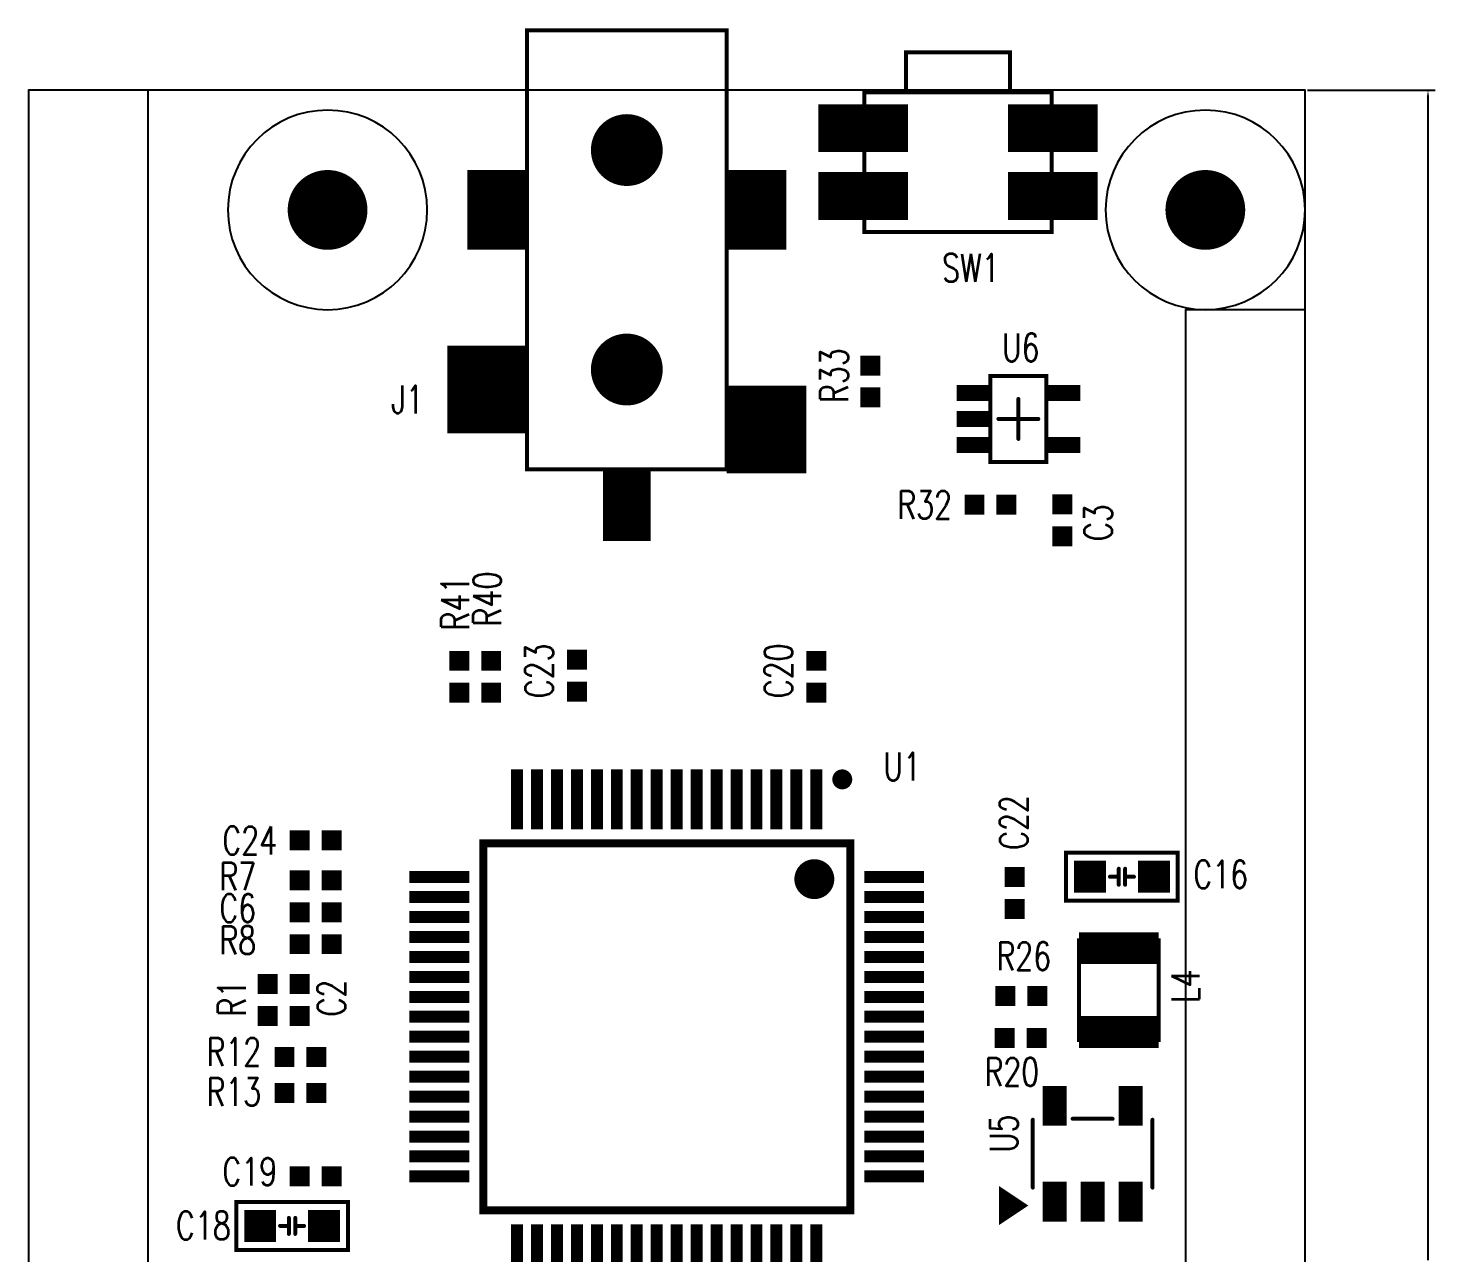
# Model space of a CAD drawing. Extents: x 48.1 to 83.6, y -2.8 to 60.6.
# Drawn here: x 48.09 to 83.61, y 29.87 to 60.55 of the extents above; entities that cross this region are included whole.
import ezdxf
from ezdxf.enums import TextEntityAlignment as Align

# ---------------------------------------------------------------- set-up
doc = ezdxf.new("R2010")
doc.units = 0
doc.header["$MEASUREMENT"] = 0
doc.linetypes.add('KEEPOUT_10000000$0', pattern=[2, 1, 1])
doc.layers.get('0').update_dxf_attribs({"linetype": 'CONTINUOUS'})
doc.layers.get('Defpoints').update_dxf_attribs({"linetype": 'CONTINUOUS'})
doc.layers.add('AM_5', color=92, linetype='CONTINUOUS', lineweight=15)
for name, color, linetype in [('DRIL_NPLTE_THRU_02', 2, 'CONTINUOUS'), ('DRIL_PLTE_THRU_02', 2, 'CONTINUOUS'), ('DRIL_SYMBOL', 254, 'CONTINUOUS'), ('KEEPOUT_00', 222, 'CONTINUOUS'), ('PADS_BOT', 34, 'CONTINUOUS'), ('PADS_INNER', 34, 'CONTINUOUS'), ('PART_BOT_2DLINE_00', 16, 'CONTINUOUS'), ('PART_NAME_02', 250, 'CONTINUOUS'), ('TAG_00', 250, 'CONTINUOUS'), ('TAG_01', 250, 'CONTINUOUS')]:
    doc.layers.add(name, color=color, linetype=linetype)
doc.styles.add('W0$1', font='simplex', dxfattribs={"width": 0.75})
doc.dimstyles.new('Standard$0', dxfattribs={"dimtxt": 0.18, "dimasz": 0.18, "dimexe": 0.18, "dimexo": 0.0625, "dimgap": 0.09, "dimtad": 0, "dimtih": 1, "dimtoh": 1, "dimdec": 4, "dimzin": 0, "dimdsep": 46, "dimtxsty": 'Standard', "dimcen": 0.09, "dimadec": 0, "dimazin": 0, "dimtfac": 1, "dimtdec": 4, "dimtofl": 0, "dimtmove": 0, "dimatfit": 3, "dimfxl": 1, "dimtolj": 1, "dimtzin": 0, "dimarcsym": 0})

# ---------------------------------------------------------------- blocks, each defined once
blk = doc.blocks.new('KEEPOUT_28')
at = {"layer": 'KEEPOUT_00', "linetype": 'KEEPOUT_10000000$0'}
blk.add_lwpolyline([(0, 5), (0, 59), (3, 59), (3, 5)], close=True, dxfattribs=at)
blk = doc.blocks.new('KEEPOUT_30')
at = {"layer": 'KEEPOUT_00', "linetype": 'KEEPOUT_10000000$0'}
blk.add_lwpolyline([(0, 5), (0, 32.5), (3, 32.5), (3, 5)], close=True, dxfattribs=at)
blk = doc.blocks.new('DRIL_HOLE_0')
blk.add_lwpolyline([(0, 0, 1), (0, 0, 1)], format="xyb", close=True)
blk = doc.blocks.new('PAD_0')
blk.add_lwpolyline([(0, 0, 1), (0, 0, 1)], format="xyb", close=True)
blk = doc.blocks.new('PAD_1')
at = {"const_width": 0.5}
blk.add_lwpolyline([(-0.25, 0), (0.25, 0)], dxfattribs=at)
blk = doc.blocks.new('STK_BOT_296')
at = {"layer": 'DRIL_NPLTE_THRU_02'}
blk.add_blockref('DRIL_HOLE_0', (0, 0), dxfattribs=at)
at = {"layer": 'PADS_BOT'}
blk.add_blockref('PAD_1', (0, 0), dxfattribs=at)
at = {"layer": 'PADS_INNER'}
blk.add_blockref('PAD_0', (0, 0), dxfattribs=at)
blk = doc.blocks.new('SYM_BOT_4')
for p in [(-0.4, 0), (0.4, 0)]:
    blk.add_blockref('STK_BOT_296', p)
blk = doc.blocks.new('PART_BOT_2')
blk.add_blockref('SYM_BOT_4', (0, 0))
at = {"layer": 'PART_NAME_02', "style": 'W0$1', "width": 0.75}
blk.add_text('C19', height=0.7, rotation=180, dxfattribs=at).set_placement((1.65, -0.12), align=Align.MIDDLE_CENTER)
blk = doc.blocks.new('PART_BOT_3')
blk.add_blockref('SYM_BOT_4', (0, 0))
at = {"layer": 'PART_NAME_02', "style": 'W0$1', "width": 0.75}
blk.add_text('C2', height=0.7, dxfattribs=at).set_placement((0.05, -0.8), align=Align.MIDDLE_CENTER)
blk = doc.blocks.new('PART_BOT_4')
blk.add_blockref('SYM_BOT_4', (0, 0))
at = {"layer": 'PART_NAME_02', "style": 'W0$1', "width": 0.75}
blk.add_text('C20', height=0.7, dxfattribs=at).set_placement((0.15, 0.95), align=Align.MIDDLE_CENTER)
blk = doc.blocks.new('PART_BOT_6')
blk.add_blockref('SYM_BOT_4', (0, 0))
at = {"layer": 'PART_NAME_02', "style": 'W0$1', "width": 0.75}
blk.add_text('C22', height=0.7, rotation=180, dxfattribs=at).set_placement((-1.77, -0.02), align=Align.MIDDLE_CENTER)
blk = doc.blocks.new('PART_BOT_7')
blk.add_blockref('SYM_BOT_4', (0, 0))
at = {"layer": 'PART_NAME_02', "style": 'W0$1', "width": 0.75}
blk.add_text('C23', height=0.7, dxfattribs=at).set_placement((0.12, 0.95), align=Align.MIDDLE_CENTER)
blk = doc.blocks.new('PART_BOT_8')
blk.add_blockref('SYM_BOT_4', (0, 0))
at = {"layer": 'PART_NAME_02', "style": 'W0$1', "width": 0.75}
blk.add_text('C24', height=0.7, rotation=180, dxfattribs=at).set_placement((1.65, 0), align=Align.MIDDLE_CENTER)
blk = doc.blocks.new('PART_BOT_9')
blk.add_blockref('SYM_BOT_4', (0, 0))
at = {"layer": 'PART_NAME_02', "style": 'W0$1', "width": 0.75}
blk.add_text('C3', height=0.7, rotation=180, dxfattribs=at).set_placement((0.06, 0.9), align=Align.MIDDLE_CENTER)
blk = doc.blocks.new('PART_BOT_12')
blk.add_blockref('SYM_BOT_4', (0, 0))
at = {"layer": 'PART_NAME_02', "style": 'W0$1', "width": 0.75}
blk.add_text('C6', height=0.7, rotation=180, dxfattribs=at).set_placement((1.95, -0.1), align=Align.MIDDLE_CENTER)
blk = doc.blocks.new('SMOOTH_0$1')
at = {"const_width": 0.05}
blk.add_lwpolyline([(-0.025, 0, 1), (0.025, 0, 1)], format="xyb", close=True, dxfattribs=at)
blk = doc.blocks.new('PART_BODY_BOT_4')
at = {"layer": 'PART_BOT_2DLINE_00', "const_width": 0.1}
blk.add_lwpolyline([(-1.4, 0.6), (1.4, 0.6), (1.4, -0.6), (-1.4, -0.6)], close=True, dxfattribs=at)
for points in [[(-0.3, 0), (-0.08, 0)], [(-0.08, 0.2), (-0.08, -0.2)], [(0.08, 0.2), (0.08, -0.2)], [(0.08, 0), (0.3, 0)]]:
    blk.add_lwpolyline(points, dxfattribs=at)
at = {"layer": 'PART_BOT_2DLINE_00'}
for p in [(-1.4, 0.6), (1.4, 0.6), (-0.3, 0), (-0.08, 0.2), (-0.08, 0), (0.08, 0.2), (0.08, 0), (0.3, 0), (-0.08, -0.2), (0.08, -0.2), (-1.4, -0.6), (1.4, -0.6)]:
    blk.add_blockref('SMOOTH_0$1', p, dxfattribs=at)
blk = doc.blocks.new('PAD_2')
at = {"const_width": 0.8}
blk.add_lwpolyline([(-0.4, 0), (0.4, 0)], dxfattribs=at)
blk = doc.blocks.new('STK_BOT_297')
at = {"layer": 'DRIL_NPLTE_THRU_02'}
blk.add_blockref('DRIL_HOLE_0', (0, 0), dxfattribs=at)
at = {"layer": 'PADS_BOT'}
blk.add_blockref('PAD_2', (0, 0), dxfattribs=at)
at = {"layer": 'PADS_INNER'}
blk.add_blockref('PAD_0', (0, 0), dxfattribs=at)
blk = doc.blocks.new('SYM_BOT_5')
for name, p in [('STK_BOT_297', (-0.8, 0)), ('PART_BODY_BOT_4', (0, 0)), ('STK_BOT_297', (0.8, 0))]:
    blk.add_blockref(name, p)
blk = doc.blocks.new('PART_BOT_16')
blk.add_blockref('SYM_BOT_5', (0, 0))
at = {"layer": 'PART_NAME_02', "style": 'W0$1', "width": 0.75}
blk.add_text('C16', height=0.7, dxfattribs=at).set_placement((1.79, -0.29))
blk = doc.blocks.new('PART_BOT_17')
blk.add_blockref('SYM_BOT_5', (0, 0))
at = {"layer": 'PART_NAME_02', "style": 'W0$1', "width": 0.75}
blk.add_text('C18', height=0.7, rotation=180, dxfattribs=at).set_placement((2.91, 0.34))
blk = doc.blocks.new('PART_BODY_BOT_5')
at = {"layer": 'PART_BOT_2DLINE_00', "const_width": 0.1}
for points in [[(-1.5, 0.85), (-1.5, -0.85)], [(-0.5, 0.875), (0.5, 0.875)], [(1.5, 0.85), (1.5, -0.85)], [(-2.3, -1), (-2.15, -1)], [(-2.3, -1.1), (-2, -1.1)], [(-2.3, -1.2), (-1.85, -1.2)], [(-2.3, -1.3), (-1.7, -1.3)], [(-2.3, -1.4), (-1.85, -1.4)], [(-2.3, -1.5), (-2, -1.5)], [(-2.3, -1.6), (-2.15, -1.6)]]:
    blk.add_lwpolyline(points, dxfattribs=at)
blk.add_lwpolyline([(-2.3, -0.9), (-1.7, -1.3), (-2.3, -1.7)], close=True, dxfattribs=at)
at = {"layer": 'PART_BOT_2DLINE_00'}
for p in [(-1.5, 0.85), (-0.5, 0.875), (0.5, 0.875), (1.5, 0.85), (-2.3, -0.9), (-2.3, -1), (-2.3, -1.1), (-2.15, -1), (-2, -1.1), (-1.5, -0.85), (1.5, -0.85), (-2.3, -1.2), (-2.3, -1.3), (-2.3, -1.4), (-1.85, -1.2), (-1.85, -1.4), (-1.7, -1.3), (-1.7, -1.3), (-2.3, -1.5), (-2.3, -1.6), (-2.3, -1.7), (-2.15, -1.6), (-2, -1.5)]:
    blk.add_blockref('SMOOTH_0$1', p, dxfattribs=at)
blk = doc.blocks.new('PAD_3')
at = {"const_width": 0.6}
blk.add_lwpolyline([(-0.5, 0), (0.5, 0)], dxfattribs=at)
blk = doc.blocks.new('STK_BOT_359')
at = {"layer": 'DRIL_NPLTE_THRU_02'}
blk.add_blockref('DRIL_HOLE_0', (0, 0), dxfattribs=at)
at = {"layer": 'PADS_BOT', "rotation": 90}
blk.add_blockref('PAD_3', (0, 0), dxfattribs=at)
at = {"layer": 'PADS_INNER'}
blk.add_blockref('PAD_0', (0, 0), dxfattribs=at)
blk = doc.blocks.new('SYM_BOT_6')
for name, p in [('STK_BOT_359', (-0.95, 1.2)), ('STK_BOT_359', (0.95, 1.2)), ('PART_BODY_BOT_5', (0, 0)), ('STK_BOT_359', (-0.95, -1.2)), ('STK_BOT_359', (0, -1.2)), ('STK_BOT_359', (0.95, -1.2))]:
    blk.add_blockref(name, p)
blk = doc.blocks.new('PART_BOT_19')
blk.add_blockref('SYM_BOT_6', (0, 0))
at = {"layer": 'PART_NAME_02', "style": 'W0$1', "width": 0.75}
blk.add_text('U5', height=0.7, rotation=90, dxfattribs=at).set_placement((-2.226, 0.508), align=Align.MIDDLE_CENTER)
blk = doc.blocks.new('STK_BOT_302')
at = {"layer": 'DRIL_NPLTE_THRU_02'}
blk.add_blockref('DRIL_HOLE_0', (0, 0), dxfattribs=at)
at = {"layer": 'PADS_BOT'}
blk.add_blockref('PAD_1', (0, 0), dxfattribs=at)
at = {"layer": 'PADS_INNER'}
blk.add_blockref('PAD_0', (0, 0), dxfattribs=at)
blk = doc.blocks.new('SYM_BOT_8')
for p in [(-0.4, 0), (0.4, 0)]:
    blk.add_blockref('STK_BOT_302', p)
blk = doc.blocks.new('PART_BOT_23')
blk.add_blockref('SYM_BOT_8', (0, 0))
at = {"layer": 'PART_NAME_02', "style": 'W0$1', "width": 0.75}
blk.add_text('R1', height=0.7, dxfattribs=at).set_placement((0.05, 0.9), align=Align.MIDDLE_CENTER)
blk = doc.blocks.new('PART_BOT_26')
blk.add_blockref('SYM_BOT_8', (0, 0))
at = {"layer": 'PART_NAME_02', "style": 'W0$1', "width": 0.75}
blk.add_text('R12', height=0.7, rotation=180, dxfattribs=at).set_placement((1.67, -0.13), align=Align.MIDDLE_CENTER)
blk = doc.blocks.new('PART_BOT_27')
blk.add_blockref('SYM_BOT_8', (0, 0))
at = {"layer": 'PART_NAME_02', "style": 'W0$1', "width": 0.75}
blk.add_text('R13', height=0.7, rotation=180, dxfattribs=at).set_placement((1.67, -0.03), align=Align.MIDDLE_CENTER)
blk = doc.blocks.new('PART_BOT_39')
blk.add_blockref('SYM_BOT_8', (0, 0))
at = {"layer": 'PART_NAME_02', "style": 'W0$1', "width": 0.75}
blk.add_text('R7', height=0.7, rotation=180, dxfattribs=at).set_placement((1.95, -0.1), align=Align.MIDDLE_CENTER)
blk = doc.blocks.new('PART_BOT_40')
blk.add_blockref('SYM_BOT_8', (0, 0))
at = {"layer": 'PART_NAME_02', "style": 'W0$1', "width": 0.75}
blk.add_text('R8', height=0.7, rotation=180, dxfattribs=at).set_placement((1.95, -0.1), align=Align.MIDDLE_CENTER)
blk = doc.blocks.new('SMOOTH_0$2')
at = {"const_width": 0.1}
blk.add_lwpolyline([(-0.05, 0, 1), (0.05, 0, 1)], format="xyb", close=True, dxfattribs=at)
blk = doc.blocks.new('PART_BODY_BOT_8')
at = {"layer": 'PART_BOT_2DLINE_00'}
for points, const_width in [([(-6.325, 4.4, 1), (-6.075, 4.4, 1)], 0.25), ([(-3.95, 3.7, 1), (-3.45, 3.7, 1)], 0.5)]:
    blk.add_lwpolyline(points, format="xyb", close=True, dxfattribs=dict(at, const_width=const_width))
at = {"layer": 'PART_BOT_2DLINE_00', "const_width": 0.2}
blk.add_lwpolyline([(-4.6, -4.6), (-4.6, 4.6), (4.6, 4.6), (4.6, -4.6)], close=True, dxfattribs=at)
at = {"layer": 'PART_BOT_2DLINE_00'}
for p in [(-4.6, 4.6), (4.6, 4.6), (-4.6, -4.6), (4.6, -4.6)]:
    blk.add_blockref('SMOOTH_0$2', p, dxfattribs=at)
blk = doc.blocks.new('PAD_4')
at = {"const_width": 0.3}
blk.add_lwpolyline([(-0.75, 0), (0.75, 0)], dxfattribs=at)
blk = doc.blocks.new('STK_BOT_9')
at = {"layer": 'DRIL_NPLTE_THRU_02'}
blk.add_blockref('DRIL_HOLE_0', (0, 0), dxfattribs=at)
at = {"layer": 'PADS_BOT'}
blk.add_blockref('PAD_4', (0, 0), dxfattribs=at)
at = {"layer": 'PADS_INNER'}
blk.add_blockref('PAD_0', (0, 0), dxfattribs=at)
blk = doc.blocks.new('STK_BOT_10')
at = {"layer": 'DRIL_NPLTE_THRU_02'}
blk.add_blockref('DRIL_HOLE_0', (0, 0), dxfattribs=at)
at = {"layer": 'PADS_BOT', "rotation": 90}
blk.add_blockref('PAD_4', (0, 0), dxfattribs=at)
at = {"layer": 'PADS_INNER'}
blk.add_blockref('PAD_0', (0, 0), dxfattribs=at)
blk = doc.blocks.new('SYM_BOT_9')
for name, p in [('STK_BOT_10', (-3.75, 5.7)), ('STK_BOT_10', (-3.25, 5.7)), ('STK_BOT_10', (-2.75, 5.7)), ('STK_BOT_10', (-2.25, 5.7)), ('STK_BOT_10', (-1.75, 5.7)), ('STK_BOT_10', (-1.25, 5.7)), ('STK_BOT_10', (-0.75, 5.7)), ('STK_BOT_10', (-0.25, 5.7)), ('STK_BOT_10', (0.25, 5.7)), ('STK_BOT_10', (0.75, 5.7)), ('STK_BOT_10', (1.25, 5.7)), ('STK_BOT_10', (1.75, 5.7)), ('STK_BOT_10', (2.25, 5.7)), ('STK_BOT_10', (2.75, 5.7)), ('STK_BOT_10', (3.25, 5.7)), ('STK_BOT_10', (3.75, 5.7)), ('PART_BODY_BOT_8', (0, 0)), ('STK_BOT_9', (-5.7, 3.75)), ('STK_BOT_9', (5.7, 3.75)), ('STK_BOT_9', (-5.7, 3.25)), ('STK_BOT_9', (5.7, 3.25)), ('STK_BOT_9', (-5.7, 2.75)), ('STK_BOT_9', (5.7, 2.75)), ('STK_BOT_9', (-5.7, 2.25)), ('STK_BOT_9', (5.7, 2.25)), ('STK_BOT_9', (-5.7, 1.75)), ('STK_BOT_9', (5.7, 1.75)), ('STK_BOT_9', (-5.7, 1.25)), ('STK_BOT_9', (5.7, 1.25)), ('STK_BOT_9', (-5.7, 0.75)), ('STK_BOT_9', (5.7, 0.75)), ('STK_BOT_9', (-5.7, 0.25)), ('STK_BOT_9', (5.7, 0.25)), ('STK_BOT_9', (-5.7, -0.25)), ('STK_BOT_9', (5.7, -0.25)), ('STK_BOT_9', (-5.7, -0.75)), ('STK_BOT_9', (5.7, -0.75)), ('STK_BOT_9', (-5.7, -1.25)), ('STK_BOT_9', (5.7, -1.25)), ('STK_BOT_9', (-5.7, -1.75)), ('STK_BOT_9', (5.7, -1.75)), ('STK_BOT_9', (-5.7, -2.25)), ('STK_BOT_9', (5.7, -2.25)), ('STK_BOT_9', (-5.7, -2.75)), ('STK_BOT_9', (5.7, -2.75)), ('STK_BOT_9', (-5.7, -3.25)), ('STK_BOT_9', (5.7, -3.25)), ('STK_BOT_9', (-5.7, -3.75)), ('STK_BOT_9', (5.7, -3.75)), ('STK_BOT_10', (-3.75, -5.7)), ('STK_BOT_10', (-3.25, -5.7)), ('STK_BOT_10', (-2.75, -5.7)), ('STK_BOT_10', (-2.25, -5.7)), ('STK_BOT_10', (-1.75, -5.7)), ('STK_BOT_10', (-1.25, -5.7)), ('STK_BOT_10', (-0.75, -5.7)), ('STK_BOT_10', (-0.25, -5.7)), ('STK_BOT_10', (0.25, -5.7)), ('STK_BOT_10', (0.75, -5.7)), ('STK_BOT_10', (1.25, -5.7)), ('STK_BOT_10', (1.75, -5.7)), ('STK_BOT_10', (2.25, -5.7)), ('STK_BOT_10', (2.75, -5.7)), ('STK_BOT_10', (3.25, -5.7)), ('STK_BOT_10', (3.75, -5.7))]:
    blk.add_blockref(name, p)
blk = doc.blocks.new('PART_BOT_42')
blk.add_blockref('SYM_BOT_9', (0, 0))
at = {"layer": 'PART_NAME_02', "style": 'W0$1', "width": 0.75}
blk.add_text('U1', height=0.7, rotation=90, dxfattribs=at).set_placement((-6.52, 5.9), align=Align.MIDDLE_CENTER)
blk = doc.blocks.new('PART_BODY_BOT_12')
at = {"layer": 'PART_BOT_2DLINE_00', "const_width": 0.1}
blk.add_lwpolyline([(-1.25, -1), (1.25, -1), (1.25, 1), (-1.25, 1)], close=True, dxfattribs=at)
at = {"layer": 'PART_BOT_2DLINE_00'}
for p in [(-1.25, 1), (1.25, 1), (-1.25, -1), (1.25, -1)]:
    blk.add_blockref('SMOOTH_0$1', p, dxfattribs=at)
blk = doc.blocks.new('PAD_7')
at = {"const_width": 0.8}
blk.add_lwpolyline([(-1, 0), (1, 0)], dxfattribs=at)
blk = doc.blocks.new('STK_BOT_374')
at = {"layer": 'DRIL_PLTE_THRU_02'}
blk.add_blockref('DRIL_HOLE_0', (0, 0), dxfattribs=at)
at = {"layer": 'PADS_BOT', "rotation": 90}
blk.add_blockref('PAD_7', (0, 0), dxfattribs=at)
at = {"layer": 'PADS_INNER'}
blk.add_blockref('PAD_0', (0, 0), dxfattribs=at)
blk = doc.blocks.new('SYM_BOT_13')
for name, p in [('STK_BOT_374', (-1.05, 0)), ('STK_BOT_374', (1.05, 0)), ('PART_BODY_BOT_12', (0, 0))]:
    blk.add_blockref(name, p)
blk = doc.blocks.new('PART_BOT_45')
blk.add_blockref('SYM_BOT_13', (0, 0))
at = {"layer": 'PART_NAME_02', "style": 'W0$1', "width": 0.75}
blk.add_text('L4', height=0.7, rotation=180, dxfattribs=at).set_placement((-0.1, 1.67), align=Align.MIDDLE_CENTER)
blk = doc.blocks.new('PART_BOT_57')
blk.add_blockref('SYM_BOT_8', (0, 0))
at = {"layer": 'PART_NAME_02', "style": 'W0$1', "width": 0.75}
blk.add_text('R40', height=0.7, dxfattribs=at).set_placement((1.95, 0.1), align=Align.MIDDLE_CENTER)
blk = doc.blocks.new('PART_BOT_58')
blk.add_blockref('SYM_BOT_8', (0, 0))
at = {"layer": 'PART_NAME_02', "style": 'W0$1', "width": 0.75}
blk.add_text('R41', height=0.7, dxfattribs=at).set_placement((1.85, 0.1), align=Align.MIDDLE_CENTER)
blk = doc.blocks.new('PART_BODY_BOT_18')
at = {"layer": 'PART_BOT_2DLINE_00', "const_width": 0.1}
for points in [[(-1.3, 2.75), (1.3, 2.75), (1.3, 1.75), (-1.3, 1.75)], [(-2.35, -1.75), (2.35, -1.75), (2.35, 1.75), (-2.35, 1.75)]]:
    blk.add_lwpolyline(points, close=True, dxfattribs=at)
at = {"layer": 'PART_BOT_2DLINE_00'}
for p in [(-1.3, 2.75), (1.3, 2.75), (-2.35, 1.75), (-1.3, 1.75), (1.3, 1.75), (2.35, 1.75), (-2.35, -1.75), (2.35, -1.75)]:
    blk.add_blockref('SMOOTH_0$1', p, dxfattribs=at)
blk = doc.blocks.new('PAD_14')
at = {"const_width": 1.2}
blk.add_lwpolyline([(-1.125, 0), (1.125, 0)], dxfattribs=at)
blk = doc.blocks.new('STK_BOT_303')
at = {"layer": 'DRIL_NPLTE_THRU_02'}
blk.add_blockref('DRIL_HOLE_0', (0, 0), dxfattribs=at)
at = {"layer": 'PADS_BOT'}
blk.add_blockref('PAD_14', (0, 0), dxfattribs=at)
at = {"layer": 'PADS_INNER'}
blk.add_blockref('PAD_0', (0, 0), dxfattribs=at)
blk = doc.blocks.new('SYM_BOT_19')
for name, p in [('PART_BODY_BOT_18', (0, 0)), ('STK_BOT_303', (-2.375, 0.85)), ('STK_BOT_303', (2.375, 0.85)), ('STK_BOT_303', (-2.375, -0.85)), ('STK_BOT_303', (2.375, -0.85))]:
    blk.add_blockref(name, p)
blk = doc.blocks.new('PART_BOT_70')
blk.add_blockref('SYM_BOT_19', (0, 0))
at = {"layer": 'PART_NAME_02', "style": 'W0$1', "width": 0.75}
blk.add_text('SW1', height=0.7, dxfattribs=at).set_placement((-0.4, -3))
blk = doc.blocks.new('PART_BOT_73')
blk.add_blockref('SYM_BOT_8', (0, 0))
at = {"layer": 'PART_NAME_02', "style": 'W0$1', "width": 0.75}
blk.add_text('R20', height=0.7, dxfattribs=at).set_placement((-0.22, -0.85), align=Align.MIDDLE_CENTER)
blk = doc.blocks.new('PART_BOT_74')
blk.add_blockref('SYM_BOT_8', (0, 0))
at = {"layer": 'PART_NAME_02', "style": 'W0$1', "width": 0.75}
blk.add_text('R26', height=0.7, dxfattribs=at).set_placement((0.06, 1), align=Align.MIDDLE_CENTER)
blk = doc.blocks.new('PART_BOT_78')
blk.add_blockref('SYM_BOT_8', (0, 0))
at = {"layer": 'PART_NAME_02', "style": 'W0$1', "width": 0.75}
blk.add_text('R32', height=0.7, dxfattribs=at).set_placement((-1.65, 0), align=Align.MIDDLE_CENTER)
blk = doc.blocks.new('PART_BODY_BOT_25')
at = {"layer": 'PART_BOT_2DLINE_00', "const_width": 0.1}
blk.add_lwpolyline([(-0.7, 1.075), (0.7, 1.075), (0.7, -1.075), (-0.7, -1.075)], close=True, dxfattribs=at)
for points in [[(-0.5, 0), (0, 0), (0, 0.5)], [(0, -0.5), (0, 0), (0.5, 0)]]:
    blk.add_lwpolyline(points, dxfattribs=at)
at = {"layer": 'TAG_00'}
blk.add_lwpolyline([(0, 0), (0, 0)], dxfattribs=at)
at = {"layer": 'TAG_01'}
blk.add_lwpolyline([(0, 0), (0, 0)], dxfattribs=at)
at = {"layer": 'PART_BOT_2DLINE_00'}
for p in [(-0.7, 1.075), (0.7, 1.075), (0, 0.5), (-0.5, 0), (0, 0), (0, 0), (0.5, 0), (0, -0.5), (-0.7, -1.075), (0.7, -1.075)]:
    blk.add_blockref('SMOOTH_0$1', p, dxfattribs=at)
blk = doc.blocks.new('PAD_17')
at = {"const_width": 0.4}
blk.add_lwpolyline([(-0.45, 0), (0.45, 0)], dxfattribs=at)
blk = doc.blocks.new('STK_BOT_505')
at = {"layer": 'DRIL_PLTE_THRU_02'}
blk.add_blockref('DRIL_HOLE_0', (0, 0), dxfattribs=at)
at = {"layer": 'PADS_BOT'}
blk.add_blockref('PAD_17', (0, 0), dxfattribs=at)
at = {"layer": 'PADS_INNER'}
blk.add_blockref('PAD_0', (0, 0), dxfattribs=at)
blk = doc.blocks.new('SYM_BOT_26')
for name, p in [('PART_BODY_BOT_25', (0, 0)), ('STK_BOT_505', (-1.1, 0.65)), ('STK_BOT_505', (1.1, 0.65)), ('STK_BOT_505', (-1.1, 0)), ('STK_BOT_505', (-1.1, -0.65)), ('STK_BOT_505', (1.1, -0.65))]:
    blk.add_blockref(name, p)
blk = doc.blocks.new('PART_BOT_80')
blk.add_blockref('SYM_BOT_26', (0, 0))
at = {"layer": 'PART_NAME_02', "style": 'W0$1', "width": 0.75}
blk.add_text('U6', height=0.7, dxfattribs=at).set_placement((-0.414, 1.438))
blk = doc.blocks.new('PART_BODY_BOT_29')
at = {"layer": 'KEEPOUT_00', "linetype": 'KEEPOUT_10000000$0'}
blk.add_lwpolyline([(-2.5, 0, 1), (2.5, 0, 1)], format="xyb", close=True, dxfattribs=at)
blk = doc.blocks.new('DRIL_SYMBOL_2')
at = {"layer": 'DRIL_SYMBOL', "const_width": 0.0508}
for points in [[(-0.254, 0), (0.254, 0)], [(0, -0.254), (0, 0.254)]]:
    blk.add_lwpolyline(points, dxfattribs=at)
blk = doc.blocks.new('DRIL_HOLE_2')
at = {"const_width": 1}
blk.add_lwpolyline([(-0.5, 0, 1), (0.5, 0, 1)], format="xyb", close=True, dxfattribs=at)
blk.add_blockref('DRIL_SYMBOL_2', (0, 0))
blk = doc.blocks.new('PAD_18')
at = {"const_width": 1}
blk.add_lwpolyline([(0, -0.5, 1), (0, 0.5, 1)], format="xyb", close=True, dxfattribs=at)
blk = doc.blocks.new('STK_BOT_516')
at = {"layer": 'DRIL_NPLTE_THRU_02'}
blk.add_blockref('DRIL_HOLE_2', (0, 0), dxfattribs=at)
at = {"layer": 'PADS_BOT'}
blk.add_blockref('PAD_18', (0, 0), dxfattribs=at)
at = {"layer": 'PADS_INNER'}
blk.add_blockref('PAD_18', (0, 0), dxfattribs=at)
blk = doc.blocks.new('SYM_BOT_27')
for name in ['PART_BODY_BOT_29', 'STK_BOT_516']:
    blk.add_blockref(name, (0, 0))
blk = doc.blocks.new('PART_BOT_83')
blk.add_blockref('SYM_BOT_27', (0, 0))
blk = doc.blocks.new('PART_BOT_84')
blk.add_blockref('SYM_BOT_27', (0, 0))
blk = doc.blocks.new('PART_BODY_BOT_33')
at = {"layer": 'PART_BOT_2DLINE_00', "const_width": 0.1}
blk.add_lwpolyline([(0, 0), (11, 0), (11, 5), (0, 5)], close=True, dxfattribs=at)
at = {"layer": 'PART_BOT_2DLINE_00'}
for p in [(0, 5), (11, 5), (0, 0), (11, 0)]:
    blk.add_blockref('SMOOTH_0$1', p, dxfattribs=at)
blk = doc.blocks.new('PAD_19')
at = {"const_width": 1.5}
blk.add_lwpolyline([(-1, 0), (1, 0)], dxfattribs=at)
blk = doc.blocks.new('STK_BOT_525')
at = {"layer": 'DRIL_PLTE_THRU_02'}
blk.add_blockref('DRIL_HOLE_0', (0, 0), dxfattribs=at)
at = {"layer": 'PADS_BOT'}
blk.add_blockref('PAD_19', (0, 0), dxfattribs=at)
at = {"layer": 'PADS_INNER'}
blk.add_blockref('PAD_0', (0, 0), dxfattribs=at)
blk = doc.blocks.new('PAD_20')
at = {"const_width": 2}
blk.add_lwpolyline([(-1.1, 0), (1.1, 0)], dxfattribs=at)
blk = doc.blocks.new('STK_BOT_524')
at = {"layer": 'DRIL_PLTE_THRU_02'}
blk.add_blockref('DRIL_HOLE_0', (0, 0), dxfattribs=at)
at = {"layer": 'PADS_BOT'}
blk.add_blockref('PAD_20', (0, 0), dxfattribs=at)
at = {"layer": 'PADS_INNER'}
blk.add_blockref('PAD_0', (0, 0), dxfattribs=at)
blk = doc.blocks.new('PAD_21')
at = {"const_width": 1.2}
blk.add_lwpolyline([(-0.9, 0), (0.9, 0)], dxfattribs=at)
blk = doc.blocks.new('STK_BOT_526')
at = {"layer": 'DRIL_PLTE_THRU_02'}
blk.add_blockref('DRIL_HOLE_0', (0, 0), dxfattribs=at)
at = {"layer": 'PADS_BOT'}
blk.add_blockref('PAD_21', (0, 0), dxfattribs=at)
at = {"layer": 'PADS_INNER'}
blk.add_blockref('PAD_0', (0, 0), dxfattribs=at)
blk = doc.blocks.new('DRIL_SYMBOL_1$8')
at = {"layer": 'DRIL_SYMBOL', "const_width": 0.0508}
for points in [[(-0.254, 0), (0.254, 0)], [(0, -0.254), (0, 0.254)]]:
    blk.add_lwpolyline(points, dxfattribs=at)
blk = doc.blocks.new('DRIL_HOLE_1$8')
at = {"const_width": 0.9}
blk.add_lwpolyline([(-0.45, 0, 1), (0.45, 0, 1)], format="xyb", close=True, dxfattribs=at)
blk.add_blockref('DRIL_SYMBOL_1$8', (0, 0))
blk = doc.blocks.new('PAD_22')
at = {"const_width": 0.9}
blk.add_lwpolyline([(0, -0.45, 1), (0, 0.45, 1)], format="xyb", close=True, dxfattribs=at)
blk = doc.blocks.new('STK_BOT_523')
at = {"layer": 'DRIL_NPLTE_THRU_02'}
blk.add_blockref('DRIL_HOLE_1$8', (0, 0), dxfattribs=at)
at = {"layer": 'PADS_BOT'}
blk.add_blockref('PAD_22', (0, 0), dxfattribs=at)
at = {"layer": 'PADS_INNER'}
blk.add_blockref('PAD_22', (0, 0), dxfattribs=at)
blk = doc.blocks.new('SYM_BOT_28')
for name, p in [('STK_BOT_524', (10, 6)), ('STK_BOT_525', (4.5, 5.75)), ('PART_BODY_BOT_33', (0, 0)), ('STK_BOT_523', (3, 2.5)), ('STK_BOT_523', (8.5, 2.5)), ('STK_BOT_526', (11.9, 2.5)), ('STK_BOT_525', (4.5, -0.75)), ('STK_BOT_524', (9, -1))]:
    blk.add_blockref(name, p)
blk = doc.blocks.new('PART_BOT_85')
blk.add_blockref('SYM_BOT_28', (0, 0))
at = {"layer": 'PART_NAME_02', "style": 'W0$1', "width": 0.75}
blk.add_text('J1', height=0.7, rotation=90, dxfattribs=at).set_placement((9.6, -3.4))
blk = doc.blocks.new('PART_BOT_89')
blk.add_blockref('SYM_BOT_8', (0, 0))
at = {"layer": 'PART_NAME_02', "style": 'W0$1', "width": 0.75}
blk.add_text('R33', height=0.7, dxfattribs=at).set_placement((0.15, 0.9), align=Align.MIDDLE_CENTER)
blk = doc.blocks.new('*D214')
at = {"layer": 'AM_5', "color": 0, "lineweight": -2}
for p, q in [((80.154, 59), (83.352, 59)), ((83.172, 58.82), (83.172, 29.68)), ((83.172, 0.18), (83.172, 29.32)), ((80.154, 0), (83.352, 0))]:
    blk.add_line(p, q, dxfattribs=at)
at = {"layer": 'AM_5', "color": 0}
for points in [[(83.142, 58.82), (83.202, 58.82), (83.172, 59)], [(83.142, 0.18), (83.202, 0.18), (83.172, 0)]]:
    blk.add_solid(points, dxfattribs=at)
at = {"layer": 'Defpoints', "color": 0}
for p in [(80.092, 59), (83.172, 59), (80.092, 0)]:
    blk.add_point(p, dxfattribs=at)
at = {"layer": 'AM_5', "color": 0, "insert": (83.172, 29.5), "char_height": 0.18, "attachment_point": 5}
blk.add_mtext('\\A1;59.0000', dxfattribs=at)

msp = doc.modelspace()

# ---------------------------------------------------------------- linework, layer by layer
at = {"linetype": 'Continuous'}
msp.add_lwpolyline([(48.09162, 0), (80.09162, 0), (80.09162, 59), (48.09162, 59)], close=True, dxfattribs=at)

# ---------------------------------------------------------------- block references
for name, p, rotation in [('PART_BOT_85', (60.59162, 60.5), 270), ('PART_BOT_89', (69.19162, 51.7), 90.00000000000001), ('PART_BOT_9', (74.00562, 48.222), 270), ('PART_BOT_58', (58.89162, 44.3), 90.00000000000001), ('PART_BOT_57', (59.69162, 44.3), 90.00000000000001), ('PART_BOT_7', (61.84162, 44.33), 90.00000000000001), ('PART_BOT_4', (67.84162, 44.3), 90.00000000000001), ('PART_BOT_42', (64.09162, 35.53), 270), ('PART_BOT_6', (72.81162, 38.88), 270), ('PART_BOT_8', (55.29162, 40.2), 180), ('PART_BOT_39', (55.29162, 39.2), 180), ('PART_BOT_12', (55.29162, 38.4), 180), ('PART_BOT_40', (55.29162, 37.6), 180), ('PART_BOT_45', (75.42162, 36.45), 270), ('PART_BOT_23', (54.09162, 36.2), 90.00000000000001), ('PART_BOT_3', (54.89162, 36.2), 90.00000000000001), ('PART_BOT_26', (54.91162, 34.77), 180), ('PART_BOT_27', (54.91162, 33.87), 180), ('PART_BOT_2', (55.29162, 31.78), 180), ('PART_BOT_17', (54.70162, 30.54), 180)]:
    msp.add_blockref(name, p, dxfattribs=dict(rotation=rotation))
for name, p in [('PART_BOT_70', (71.39162, 57.2)), ('PART_BOT_84', (55.59162, 56)), ('PART_BOT_83', (77.59162, 56)), ('PART_BOT_80', (72.90562, 50.762)), ('PART_BOT_78', (72.20562, 48.612)), ('PART_BOT_16', (75.50162, 39.29)), ('PART_BOT_74', (72.98162, 36.3)), ('PART_BOT_73', (72.96162, 35.25)), ('PART_BOT_19', (74.76662, 32.35))]:
    msp.add_blockref(name, p)
at = {"xscale": -1}
for name, p in [('KEEPOUT_28', (51.09162, 0)), ('KEEPOUT_30', (80.09162, 21))]:
    msp.add_blockref(name, p, dxfattribs=at)

# ---------------------------------------------------------------- dimensions: what is measured, and where the dimension line sits
at = {"layer": 'AM_5'}
dim = msp.add_linear_dim(base=(83.17171, 59), p1=(80.09162, 0), p2=(80.09162, 59), angle=90, dimstyle='Standard$0', dxfattribs=at)
dim.commit()
dim.dimension.update_dxf_attribs({"geometry": '*D214', "text_midpoint": (83.17171, 29.5)})

doc.saveas('drawing.dxf')
